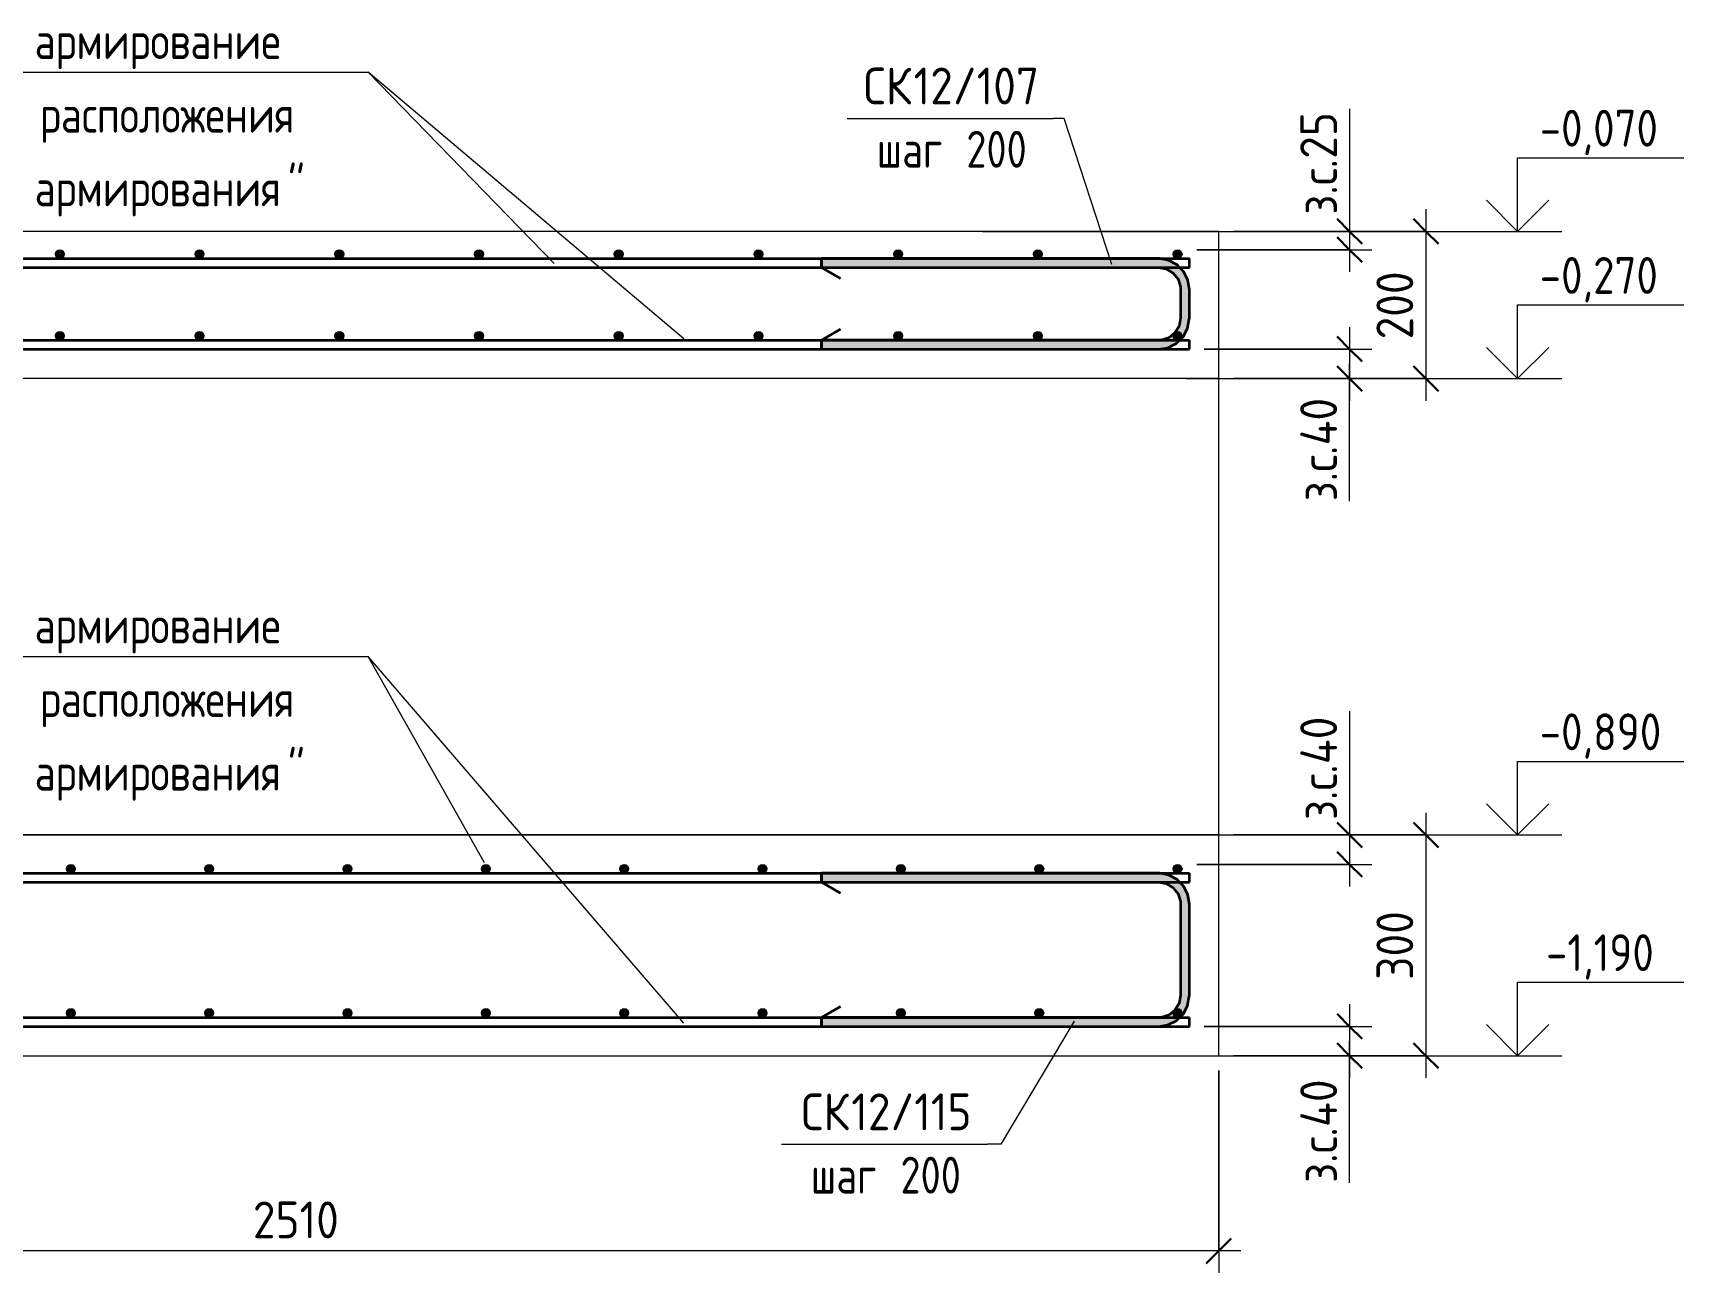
# Model space of a CAD drawing. Header units: millimetres. Extents: x 677 to 38046, y -1785 to 52249.
# Drawn here: x 19425 to 21668, y -1485 to 199 of the extents above; entities that cross this region are included whole.
import ezdxf

# ---------------------------------------------------------------- set-up
doc = ezdxf.new("R2010")
doc.units = ezdxf.units.MM
for name, color, linetype, lineweight in [('AA_Dim', 7, 'Continuous', 9), ('AA_Dim-20', 7, 'Continuous', 9), ('AA_Linii', 7, 'Continuous', 9), ('AA_Oformlenie', 7, 'Continuous', 9), ('AA_Vinoska', 7, 'Continuous', 9), ('AA_Visotnaya otmetka', 7, 'Continuous', 9), ('AF_Perekritie', 7, 'Continuous', 60), ('AF_Perekritie_Опалубка', 253, 'Continuous', 20), ('KR_Armatura', 7, 'Continuous', 20), ('KR_Armatura_Tonkie', 7, 'Continuous', 20), ('KR_Fundament', 7, 'Continuous', 20)]:
    doc.layers.add(name, color=color, linetype=linetype, lineweight=lineweight)
doc.styles.add('GOST Common', font='GOST_Common.ttf', dxfattribs={"width": 0.85, "height": 50})
doc.styles.add('ISOCPEUR_5', font='isocpeur.TTF', dxfattribs={"width": 0.9, "height": 50})
doc.styles.add('ISOCPEUR_6', font='isocpeur.TTF', dxfattribs={"width": 0.8, "height": 50})
doc.styles.add('ISOCPEUR_7', font='isocpeur.TTF', dxfattribs={"width": 0.85, "height": 50})
doc.dimstyles.new('00_Точн_3_знака__прозр__2', dxfattribs={"dimscale": 304.8, "dimtxt": 50.137748, "dimasz": 0.111549, "dimexe": 0.098425, "dimexo": 0.065617, "dimgap": 0.006562, "dimtad": 1, "dimdec": 3, "dimrnd": 0.001, "dimdsep": 46, "dimtxsty": 'ISOCPEUR_5', "dimblk1": 'OBLIQUE', "dimblk2": 'OBLIQUE', "dimsah": 1, "dimcen": 0.09, "dimdle": 0.098425, "dimazin": 0, "dimtfac": 1, "dimtdec": 4, "dimtix": 1, "dimtmove": 0, "dimatfit": 3, "dimfxl": 1, "dimtvp": 1, "dimtolj": 1, "dimtzin": 0, "dimlwd": 18, "dimlwe": 18, "dimarcsym": 2})
doc.dimstyles.new('00_Точн_3_знака__прозр__3', dxfattribs={"dimscale": 304.8, "dimtxt": 50.137748, "dimasz": 0.111549, "dimexe": 0.098425, "dimexo": 0.065617, "dimgap": 0.006562, "dimtad": 1, "dimdec": 3, "dimrnd": 0.001, "dimdsep": 46, "dimtxsty": 'ISOCPEUR_5', "dimblk1": 'OBLIQUE', "dimblk2": 'OBLIQUE', "dimsah": 1, "dimcen": 0.09, "dimdle": 0.098425, "dimazin": 0, "dimtfac": 1, "dimtdec": 4, "dimtix": 1, "dimtmove": 1, "dimatfit": 3, "dimfxl": 1, "dimtvp": 1, "dimtolj": 1, "dimtzin": 0, "dimlwd": 18, "dimlwe": 18, "dimarcsym": 2})

# ---------------------------------------------------------------- blocks, each defined once
blk = doc.blocks.new('Грунт - Грунт-3689481-Сечение 5')
at = {"layer": 'AF_Perekritie', "lineweight": 20}
for p, q in [((3117, -270), (2610.1, -480)), ((5510.1, -270), (3117, -270)), ((5510.1, -890), (5510.1, -270)), ((2610.1, -480), (2610.1, -890)), ((2610.1, -890), (5510.1, -890))]:
    blk.add_line(p, q, dxfattribs=at)
blk = doc.blocks.new('350_Стержень П торец СК-СГ _НесАрм_РабПлоск_ - 350_Стержень П торец СК-СГ _НесАрм_РабПлоск_-3752233-Сечение 5')
at = {"layer": 'KR_Armatura_Tonkie', "lineweight": 35}
for p, q in [((5428.1, -942), (4970.1, -942)), ((4970.1, -954), (4970.1, -942)), ((4970.1, -942), (4970.1, -954)), ((4970.1, -954), (5428.1, -954)), ((4970.1, -954), (4996, -969)), ((5458.1, -984), (5458.1, -1108)), ((5470.1, -1108), (5470.1, -984)), ((4970.1, -1138), (4996, -1123)), ((5428.1, -1138), (4970.1, -1138)), ((4970.1, -1138), (4970.1, -1150)), ((4970.1, -1150), (4970.1, -1138)), ((4970.1, -1150), (5428.1, -1150))]:
    blk.add_line(p, q, dxfattribs=at)
at = {"layer": 'KR_Armatura_Tonkie', "lineweight": 35, "flags": 128}
for points in [[(5456.8, -954), (5453.5, -950.6), (5442.2, -944.5), (5429.6, -942), (5428.1, -942)], [(5428.1, -954), (5438.7, -956), (5448, -961.6), (5454.7, -970.1), (5457.9, -980.5), (5458.1, -984)], [(5470.1, -984), (5468.1, -971.3), (5462.4, -959.8), (5456.8, -954)], [(5458.1, -1108), (5456.1, -1118.7), (5450.5, -1127.9), (5442, -1134.6), (5431.6, -1137.8), (5428.1, -1138)], [(5456.7, -1138), (5461.5, -1133.4), (5467.6, -1122.1), (5470, -1109.5), (5470.1, -1108)], [(5428.1, -1150), (5440.7, -1148), (5452.3, -1142.3), (5456.7, -1138)]]:
    blk.add_lwpolyline(points, dxfattribs=at)
blk = doc.blocks.new('350_Стержень П торец СК-СГ _НесАрм_РабПлоск_ - 350_Стержень П торец СК-СГ _НесАрм_РабПлоск_-3837009-Сечение 5')
at = {"layer": 'KR_Armatura_Tonkie', "lineweight": 35}
for p, q in [((5428.1, -107), (4970.1, -107)), ((4970.1, -119), (4970.1, -107)), ((4970.1, -107), (4970.1, -119)), ((4970.1, -119), (5428.1, -119)), ((4970.1, -119), (4996, -134)), ((5458.1, -149), (5458.1, -188)), ((5470.1, -188), (5470.1, -149)), ((4970.1, -218), (4996, -203)), ((5428.1, -218), (4970.1, -218)), ((4970.1, -218), (4970.1, -230)), ((4970.1, -230), (4970.1, -218)), ((4970.1, -230), (5428.1, -230))]:
    blk.add_line(p, q, dxfattribs=at)
at = {"layer": 'KR_Armatura_Tonkie', "lineweight": 35, "flags": 128}
for points in [[(5456.8, -119), (5453.5, -115.6), (5442.2, -109.5), (5429.6, -107), (5428.1, -107)], [(5428.1, -119), (5438.7, -121), (5448, -126.6), (5454.7, -135.1), (5457.9, -145.5), (5458.1, -149)], [(5470.1, -149), (5468.1, -136.3), (5462.4, -124.8), (5456.8, -119)], [(5458.1, -188), (5456.1, -198.7), (5450.5, -207.9), (5442, -214.6), (5431.6, -217.8), (5428.1, -218)], [(5456.7, -218), (5461.5, -213.4), (5467.6, -202.1), (5470, -189.5), (5470.1, -188)], [(5428.1, -230), (5440.7, -228), (5452.3, -222.3), (5456.7, -218)]]:
    blk.add_lwpolyline(points, dxfattribs=at)
blk = doc.blocks.new('DIMBLOCK73-Сечение 5')
at = {"layer": 'AA_Dim-20', "lineweight": 30}
for p, q in [((21317.7, -890), (21300.7, -873)), ((21317.7, -890), (21334.7, -907)), ((21317.7, -1190), (21300.7, -1173)), ((21317.7, -1190), (21334.7, -1207))]:
    blk.add_line(p, q, dxfattribs=at)
at = {"layer": 'AA_Dim-20', "lineweight": 18}
for p, q in [((21317.7, -860), (21317.7, -1220)), ((21056.3, -890), (21347.7, -890)), ((21317.7, -890), (21056.3, -890)), ((21056.3, -1190), (21347.7, -1190)), ((21317.7, -1190), (21056.3, -1190))]:
    blk.add_line(p, q, dxfattribs=at)
at = {"layer": 'AA_Dim-20', "color": 0, "lineweight": 18, "insert": (21250.5, -1086.8), "char_height": 50, "width": 112.384, "attachment_point": 1, "rotation": 90, "line_spacing_factor": 1.135194, "style": 'ISOCPEUR_5'}
blk.add_mtext('300', dxfattribs=at)
blk = doc.blocks.new('_Oblique')
at = {"color": 0, "linetype": 'ByBlock', "lineweight": -2}
blk.add_line((-0.5, -0.5), (0.5, 0.5), dxfattribs=at)
blk = doc.blocks.new('DIMBLOCK74-Сечение 5')
at = {"layer": 'AA_Dim-20', "lineweight": 18}
for p, q in [((21214.1, -1120), (21214.1, -1220)), ((21016.3, -1150), (21244.1, -1150)), ((21214.1, -1150), (21016.3, -1150)), ((21214.1, -1194.9), (21214.1, -1170)), ((21056.3, -1190), (21244.1, -1190)), ((21214.1, -1190), (21056.3, -1190)), ((21214.1, -1362.5), (21214.1, -1194.9))]:
    blk.add_line(p, q, dxfattribs=at)
at = {"layer": 'AA_Dim-20', "lineweight": 30}
for p, q in [((21214.1, -1150), (21197.1, -1133)), ((21214.1, -1150), (21231.1, -1167)), ((21214.1, -1190), (21197.1, -1173)), ((21214.1, -1190), (21231.1, -1207))]:
    blk.add_line(p, q, dxfattribs=at)
at = {"layer": 'AA_Dim-20', "color": 0, "lineweight": 18, "insert": (21147, -1362.5), "char_height": 50, "width": 177.09, "attachment_point": 1, "rotation": 90, "line_spacing_factor": 1.135194, "style": 'ISOCPEUR_5'}
blk.add_mtext('з.с.40', dxfattribs=at)
blk = doc.blocks.new('DIMBLOCK75-Сечение 5')
at = {"layer": 'AA_Dim-20', "lineweight": 18}
for p, q in [((21214.1, -722), (21214.1, -889.6)), ((21214.1, -860), (21214.1, -960)), ((21056.3, -890), (21244.1, -890)), ((21214.1, -890), (21056.3, -890)), ((21214.1, -889.6), (21214.1, -910)), ((21006.3, -930), (21244.1, -930)), ((21214.1, -930), (21006.3, -930))]:
    blk.add_line(p, q, dxfattribs=at)
at = {"layer": 'AA_Dim-20', "lineweight": 30}
for p, q in [((21214.1, -890), (21197.1, -873)), ((21214.1, -890), (21231.1, -907)), ((21214.1, -930), (21197.1, -913)), ((21214.1, -930), (21231.1, -947))]:
    blk.add_line(p, q, dxfattribs=at)
at = {"layer": 'AA_Dim-20', "color": 0, "lineweight": 18, "insert": (21147, -869.6), "char_height": 50, "width": 177.09, "attachment_point": 1, "rotation": 90, "line_spacing_factor": 1.135194, "style": 'ISOCPEUR_5'}
blk.add_mtext('з.с.40', dxfattribs=at)
blk = doc.blocks.new('DIMBLOCK76-Сечение 5')
at = {"layer": 'AA_Dim-20', "lineweight": 18}
for p, q in [((21214.1, -200), (21214.1, -300)), ((21016.3, -230), (21244.1, -230)), ((21214.1, -230), (21016.3, -230)), ((21214.1, -269), (21214.1, -250)), ((21214.1, -436.6), (21214.1, -269)), ((21056.3, -270), (21244.1, -270)), ((21214.1, -270), (21056.3, -270))]:
    blk.add_line(p, q, dxfattribs=at)
at = {"layer": 'AA_Dim-20', "lineweight": 30}
for p, q in [((21214.1, -230), (21197.1, -213)), ((21214.1, -230), (21231.1, -247)), ((21214.1, -270), (21197.1, -253)), ((21214.1, -270), (21231.1, -287))]:
    blk.add_line(p, q, dxfattribs=at)
at = {"layer": 'AA_Dim-20', "color": 0, "lineweight": 18, "insert": (21147, -436.6), "char_height": 50, "width": 177.09, "attachment_point": 1, "rotation": 90, "line_spacing_factor": 1.135194, "style": 'ISOCPEUR_5'}
blk.add_mtext('з.с.40', dxfattribs=at)
blk = doc.blocks.new('DIMBLOCK77-Сечение 5')
at = {"layer": 'AA_Dim-20', "lineweight": 18}
for p, q in [((21214.1, 96.6), (21214.1, -67.2)), ((21214.1, -40), (21214.1, -125)), ((21214.1, -67.2), (21214.1, -82.5)), ((21056.3, -70), (21244.1, -70)), ((21214.1, -70), (21056.3, -70)), ((21006.3, -95), (21244.1, -95)), ((21214.1, -95), (21006.3, -95))]:
    blk.add_line(p, q, dxfattribs=at)
at = {"layer": 'AA_Dim-20', "lineweight": 30}
for p, q in [((21214.1, -70), (21197.1, -53)), ((21214.1, -95), (21197.1, -78)), ((21214.1, -70), (21231.1, -87)), ((21214.1, -95), (21231.1, -112))]:
    blk.add_line(p, q, dxfattribs=at)
at = {"layer": 'AA_Dim-20', "color": 0, "lineweight": 18, "insert": (21147, -47.2), "char_height": 50, "width": 172.55, "attachment_point": 1, "rotation": 90, "line_spacing_factor": 1.135194, "style": 'ISOCPEUR_5'}
blk.add_mtext('з.с.25', dxfattribs=at)
blk = doc.blocks.new('DIMBLOCK78-Сечение 5')
at = {"layer": 'AA_Dim-20', "lineweight": 18}
for p, q in [((21317.7, -40), (21317.7, -300)), ((21056.3, -70), (21347.7, -70)), ((21317.7, -70), (21056.3, -70)), ((21056.3, -270), (21347.7, -270)), ((21317.7, -270), (21056.3, -270))]:
    blk.add_line(p, q, dxfattribs=at)
at = {"layer": 'AA_Dim-20', "lineweight": 30}
for p, q in [((21317.7, -70), (21300.7, -53)), ((21317.7, -70), (21334.7, -87)), ((21317.7, -270), (21300.7, -253)), ((21317.7, -270), (21334.7, -287))]:
    blk.add_line(p, q, dxfattribs=at)
at = {"layer": 'AA_Dim-20', "color": 0, "lineweight": 18, "insert": (21250.5, -216.8), "char_height": 50, "width": 112.384, "attachment_point": 1, "rotation": 90, "line_spacing_factor": 1.135194, "style": 'ISOCPEUR_5'}
blk.add_mtext('200', dxfattribs=at)
blk = doc.blocks.new('042_М_Арматуры - Диам длина поз _ Шаг-2260295-Сечение 5')
at = {"layer": 'AA_Vinoska'}
blk.add_line((2122.3, -6.4), (2402.3, -6.4), dxfattribs=at)
blk = doc.blocks.new('DIMBLOCK82-Сечение 5')
at = {"layer": 'AA_Dim-20', "lineweight": 18}
for p, q in [((21036.3, -1210), (21036.3, -1485)), ((21036.3, -1455), (21036.3, -1210)), ((18526.3, -1459.1), (18526.3, -1425)), ((21066.3, -1455), (18526.3, -1455)), ((18526.3, -1455), (18526.3, -1459.1))]:
    blk.add_line(p, q, dxfattribs=at)
at = {"layer": 'AA_Dim-20', "lineweight": 30}
for p, q in [((18526.3, -1455), (18509.3, -1472)), ((18526.3, -1455), (18543.3, -1438)), ((21036.3, -1455), (21019.3, -1472)), ((21036.3, -1455), (21053.3, -1438))]:
    blk.add_line(p, q, dxfattribs=at)
at = {"layer": 'AA_Dim-20', "color": 0, "lineweight": 18, "insert": (19723.6, -1387.9), "char_height": 50, "width": 138.494, "attachment_point": 1, "line_spacing_factor": 1.135194, "style": 'ISOCPEUR_5'}
blk.add_mtext('2510', dxfattribs=at)
blk = doc.blocks.new('010_Текст с выноской - Текст 3 строки-3864991-Сечение 5')
at = {"layer": 'AA_Vinoska'}
blk.add_line((3554, 146.4), (4354, 146.4), dxfattribs=at)
blk = doc.blocks.new('Высотные отметки - Стрелка вверх-400292-Сечение 5')
at = {"layer": 'AA_Vinoska'}
for p, q in [((5916.2, 30), (6142.2, 30)), ((5916.2, -70), (5916.2, 30)), ((5916.2, -70), (5873.8, -27.6)), ((5916.2, -70), (5958.7, -27.6)), ((5856.2, -70), (5976.2, -70))]:
    blk.add_line(p, q, dxfattribs=at)

msp = doc.modelspace()

# ---------------------------------------------------------------- hatches: boundary and pattern name
at = {"layer": 'AA_Oformlenie'}
for points in [[(20863.1414, -230), (20954.306, -230), (20965.1724, -228.5694), (20975.5037, -224.2175), (20983.9935, -217.703), (20990.6656, -209.0077), (20994.8599, -198.8819), (20996.2905, -188), (20996.2905, -148.984), (20994.8599, -138.1177), (20990.5082, -127.7868), (20983.6068, -119), (20975.2985, -112.6248), (20965.1728, -108.4306), (20954.2905, -107), (20496.2905, -107), (20496.2905, -119), (20954.3065, -119.0021), (20962.0551, -120.0222), (20969.2905, -123.0192), (20975.6611, -127.992), (20980.2713, -134), (20983.2683, -141.2354), (20984.2905, -149), (20984.2885, -188.0155), (20983.2683, -195.7646), (20980.2713, -203), (20975.2982, -209.3709), (20969.2905, -213.9808), (20962.0551, -216.9778), (20954.2905, -218), (20496.2905, -218), (20496.2905, -230)], [(20496.2905, -1150), (20954.306, -1150), (20965.1724, -1148.5694), (20975.5037, -1144.2175), (20983.9935, -1137.703), (20990.6656, -1129.0077), (20994.8599, -1118.8819), (20996.2905, -1108), (20996.2905, -983.984), (20994.8599, -973.1177), (20990.5082, -962.7868), (20983.6068, -954), (20975.2985, -947.6248), (20965.1728, -943.4306), (20954.2905, -942), (20496.2905, -942), (20496.2905, -954), (20954.3065, -954.0021), (20962.0551, -955.0222), (20969.2905, -958.0192), (20975.6611, -962.992), (20980.2713, -969), (20983.2683, -976.2354), (20984.2905, -984), (20984.2885, -1108.0155), (20983.2683, -1115.7646), (20980.2713, -1123), (20975.2982, -1129.3709), (20969.2905, -1133.9808), (20962.0551, -1136.9778), (20954.2905, -1138), (20496.2905, -1138)]]:
    msp.add_hatch(color=250, dxfattribs=at).paths.add_polyline_path(points)
at = {"layer": 'KR_Armatura'}
h = msp.add_hatch(color=256, dxfattribs=at)
edge = h.paths.add_edge_path()
edge.add_arc((19461.2905, -101), 6, 0, 360)
for points in [[(19458.2905, -106.1962), (19464.2905, -106.1962), (19467.2905, -101), (19464.2905, -95.8038), (19458.2905, -95.8038), (19455.2905, -101)], [(19648.1655, -106.1962), (19654.1655, -106.1962), (19657.1655, -101), (19654.1655, -95.8038), (19648.1655, -95.8038), (19645.1655, -101)], [(19838.0405, -106.1962), (19844.0405, -106.1962), (19847.0405, -101), (19844.0405, -95.8038), (19838.0405, -95.8038), (19835.0405, -101)], [(20027.9155, -106.1962), (20033.9155, -106.1962), (20036.9155, -101), (20033.9155, -95.8038), (20027.9155, -95.8038), (20024.9155, -101)], [(20217.7905, -106.1962), (20223.7905, -106.1962), (20226.7905, -101), (20223.7905, -95.8038), (20217.7905, -95.8038), (20214.7905, -101)], [(20407.6655, -106.1962), (20413.6655, -106.1962), (20416.6655, -101), (20413.6655, -95.8038), (20407.6655, -95.8038), (20404.6655, -101)], [(20597.5405, -106.1962), (20603.5405, -106.1962), (20606.5405, -101), (20603.5405, -95.8038), (20597.5405, -95.8038), (20594.5405, -101)], [(20787.4155, -106.1962), (20793.4155, -106.1962), (20796.4155, -101), (20793.4155, -95.8038), (20787.4155, -95.8038), (20784.4155, -101)], [(20977.2905, -106.1962), (20983.2905, -106.1962), (20986.2905, -101), (20983.2905, -95.8038), (20977.2905, -95.8038), (20974.2905, -101)], [(19458.2905, -217.1962), (19464.2905, -217.1962), (19467.2905, -212), (19464.2905, -206.8038), (19458.2905, -206.8038), (19455.2905, -212)], [(19648.1655, -217.1962), (19654.1655, -217.1962), (19657.1655, -212), (19654.1655, -206.8038), (19648.1655, -206.8038), (19645.1655, -212)], [(19838.0405, -217.1962), (19844.0405, -217.1962), (19847.0405, -212), (19844.0405, -206.8038), (19838.0405, -206.8038), (19835.0405, -212)], [(20027.9155, -217.1962), (20033.9155, -217.1962), (20036.9155, -212), (20033.9155, -206.8038), (20027.9155, -206.8038), (20024.9155, -212)], [(20217.7905, -217.1962), (20223.7905, -217.1962), (20226.7905, -212), (20223.7905, -206.8038), (20217.7905, -206.8038), (20214.7905, -212)], [(20407.6655, -217.1962), (20413.6655, -217.1962), (20416.6655, -212), (20413.6655, -206.8038), (20407.6655, -206.8038), (20404.6655, -212)], [(20597.5405, -217.1962), (20603.5405, -217.1962), (20606.5405, -212), (20603.5405, -206.8038), (20597.5405, -206.8038), (20594.5405, -212)], [(20787.4155, -217.1962), (20793.4155, -217.1962), (20796.4155, -212), (20793.4155, -206.8038), (20787.4155, -206.8038), (20784.4155, -212)], [(20977.2905, -217.1962), (20983.2905, -217.1962), (20986.2905, -212), (20983.2905, -206.8038), (20977.2905, -206.8038), (20974.2905, -212)], [(19473.2905, -941.1962), (19479.2905, -941.1962), (19482.2905, -936), (19479.2905, -930.8038), (19473.2905, -930.8038), (19470.2905, -936)], [(19661.2905, -941.1962), (19667.2905, -941.1962), (19670.2905, -936), (19667.2905, -930.8038), (19661.2905, -930.8038), (19658.2905, -936)], [(19849.2905, -941.1962), (19855.2905, -941.1962), (19858.2905, -936), (19855.2905, -930.8038), (19849.2905, -930.8038), (19846.2905, -936)], [(20037.2905, -941.1962), (20043.2905, -941.1962), (20046.2905, -936), (20043.2905, -930.8038), (20037.2905, -930.8038), (20034.2905, -936)], [(20225.2905, -941.1962), (20231.2905, -941.1962), (20234.2905, -936), (20231.2905, -930.8038), (20225.2905, -930.8038), (20222.2905, -936)], [(20413.2905, -941.1962), (20419.2905, -941.1962), (20422.2905, -936), (20419.2905, -930.8038), (20413.2905, -930.8038), (20410.2905, -936)], [(20601.2905, -941.1962), (20607.2905, -941.1962), (20610.2905, -936), (20607.2905, -930.8038), (20601.2905, -930.8038), (20598.2905, -936)], [(20789.2905, -941.1962), (20795.2905, -941.1962), (20798.2905, -936), (20795.2905, -930.8038), (20789.2905, -930.8038), (20786.2905, -936)], [(20977.2905, -941.1962), (20983.2905, -941.1962), (20986.2905, -936), (20983.2905, -930.8038), (20977.2905, -930.8038), (20974.2905, -936)], [(19473.2905, -1137.1962), (19479.2905, -1137.1962), (19482.2905, -1132), (19479.2905, -1126.8038), (19473.2905, -1126.8038), (19470.2905, -1132)], [(19661.2905, -1137.1962), (19667.2905, -1137.1962), (19670.2905, -1132), (19667.2905, -1126.8038), (19661.2905, -1126.8038), (19658.2905, -1132)], [(19849.2905, -1137.1962), (19855.2905, -1137.1962), (19858.2905, -1132), (19855.2905, -1126.8038), (19849.2905, -1126.8038), (19846.2905, -1132)], [(20037.2905, -1137.1962), (20043.2905, -1137.1962), (20046.2905, -1132), (20043.2905, -1126.8038), (20037.2905, -1126.8038), (20034.2905, -1132)], [(20225.2905, -1137.1962), (20231.2905, -1137.1962), (20234.2905, -1132), (20231.2905, -1126.8038), (20225.2905, -1126.8038), (20222.2905, -1132)], [(20413.2905, -1137.1962), (20419.2905, -1137.1962), (20422.2905, -1132), (20419.2905, -1126.8038), (20413.2905, -1126.8038), (20410.2905, -1132)], [(20601.2905, -1137.1962), (20607.2905, -1137.1962), (20610.2905, -1132), (20607.2905, -1126.8038), (20601.2905, -1126.8038), (20598.2905, -1132)], [(20789.2905, -1137.1962), (20795.2905, -1137.1962), (20798.2905, -1132), (20795.2905, -1126.8038), (20789.2905, -1126.8038), (20786.2905, -1132)], [(20977.2905, -1137.1962), (20983.2905, -1137.1962), (20986.2905, -1132), (20983.2905, -1126.8038), (20977.2905, -1126.8038), (20974.2905, -1132)]]:
    msp.add_hatch(color=256, dxfattribs=at).paths.add_polyline_path(points)
h = msp.add_hatch(color=256, dxfattribs=at)
edge = h.paths.add_edge_path()
edge.add_arc((19651.1655, -101), 6, 0, 360)
h = msp.add_hatch(color=256, dxfattribs=at)
edge = h.paths.add_edge_path()
edge.add_arc((19841.0405, -101), 6, 0, 360)
h = msp.add_hatch(color=256, dxfattribs=at)
edge = h.paths.add_edge_path()
edge.add_arc((20030.9155, -101), 6, 0, 360)
h = msp.add_hatch(color=256, dxfattribs=at)
edge = h.paths.add_edge_path()
edge.add_arc((20220.7905, -101), 6, 0, 360)
h = msp.add_hatch(color=256, dxfattribs=at)
edge = h.paths.add_edge_path()
edge.add_arc((20410.6655, -101), 6, 0, 360)
h = msp.add_hatch(color=256, dxfattribs=at)
edge = h.paths.add_edge_path()
edge.add_arc((20600.5405, -101), 6, 0, 360)
h = msp.add_hatch(color=256, dxfattribs=at)
edge = h.paths.add_edge_path()
edge.add_arc((20790.4155, -101), 6, 0, 360)
h = msp.add_hatch(color=256, dxfattribs=at)
edge = h.paths.add_edge_path()
edge.add_arc((20980.2905, -101), 6, 0, 360)
h = msp.add_hatch(color=256, dxfattribs=at)
edge = h.paths.add_edge_path()
edge.add_arc((19461.2905, -212), 6, 0, 360)
h = msp.add_hatch(color=256, dxfattribs=at)
edge = h.paths.add_edge_path()
edge.add_arc((19651.1655, -212), 6, 0, 360)
h = msp.add_hatch(color=256, dxfattribs=at)
edge = h.paths.add_edge_path()
edge.add_arc((19841.0405, -212), 6, 0, 360)
h = msp.add_hatch(color=256, dxfattribs=at)
edge = h.paths.add_edge_path()
edge.add_arc((20030.9155, -212), 6, 0, 360)
h = msp.add_hatch(color=256, dxfattribs=at)
edge = h.paths.add_edge_path()
edge.add_arc((20220.7905, -212), 6, 0, 360)
h = msp.add_hatch(color=256, dxfattribs=at)
edge = h.paths.add_edge_path()
edge.add_arc((20410.6655, -212), 6, 0, 360)
h = msp.add_hatch(color=256, dxfattribs=at)
edge = h.paths.add_edge_path()
edge.add_arc((20600.5405, -212), 6, 0, 360)
h = msp.add_hatch(color=256, dxfattribs=at)
edge = h.paths.add_edge_path()
edge.add_arc((20790.4155, -212), 6, 0, 360)
h = msp.add_hatch(color=256, dxfattribs=at)
edge = h.paths.add_edge_path()
edge.add_arc((20980.2905, -212), 6, 0, 360)
h = msp.add_hatch(color=256, dxfattribs=at)
edge = h.paths.add_edge_path()
edge.add_arc((19476.2905, -936), 6, 0, 360)
h = msp.add_hatch(color=256, dxfattribs=at)
edge = h.paths.add_edge_path()
edge.add_arc((19664.2905, -936), 6, 0, 360)
h = msp.add_hatch(color=256, dxfattribs=at)
edge = h.paths.add_edge_path()
edge.add_arc((19852.2905, -936), 6, 0, 360)
h = msp.add_hatch(color=256, dxfattribs=at)
edge = h.paths.add_edge_path()
edge.add_arc((20040.2905, -936), 6, 0, 360)
h = msp.add_hatch(color=256, dxfattribs=at)
edge = h.paths.add_edge_path()
edge.add_arc((20228.2905, -936), 6, 0, 360)
h = msp.add_hatch(color=256, dxfattribs=at)
edge = h.paths.add_edge_path()
edge.add_arc((20416.2905, -936), 6, 0, 360)
h = msp.add_hatch(color=256, dxfattribs=at)
edge = h.paths.add_edge_path()
edge.add_arc((20604.2905, -936), 6, 0, 360)
h = msp.add_hatch(color=256, dxfattribs=at)
edge = h.paths.add_edge_path()
edge.add_arc((20792.2905, -936), 6, 0, 360)
h = msp.add_hatch(color=256, dxfattribs=at)
edge = h.paths.add_edge_path()
edge.add_arc((20980.2905, -936), 6, 0, 360)
h = msp.add_hatch(color=256, dxfattribs=at)
edge = h.paths.add_edge_path()
edge.add_arc((19476.2905, -1132), 6, 0, 360)
h = msp.add_hatch(color=256, dxfattribs=at)
edge = h.paths.add_edge_path()
edge.add_arc((19664.2905, -1132), 6, 0, 360)
h = msp.add_hatch(color=256, dxfattribs=at)
edge = h.paths.add_edge_path()
edge.add_arc((19852.2905, -1132), 6, 0, 360)
h = msp.add_hatch(color=256, dxfattribs=at)
edge = h.paths.add_edge_path()
edge.add_arc((20040.2905, -1132), 6, 0, 360)
h = msp.add_hatch(color=256, dxfattribs=at)
edge = h.paths.add_edge_path()
edge.add_arc((20228.2905, -1132), 6, 0, 360)
h = msp.add_hatch(color=256, dxfattribs=at)
edge = h.paths.add_edge_path()
edge.add_arc((20416.2905, -1132), 6, 0, 360)
h = msp.add_hatch(color=256, dxfattribs=at)
edge = h.paths.add_edge_path()
edge.add_arc((20604.2905, -1132), 6, 0, 360)
h = msp.add_hatch(color=256, dxfattribs=at)
edge = h.paths.add_edge_path()
edge.add_arc((20792.2905, -1132), 6, 0, 360)
h = msp.add_hatch(color=256, dxfattribs=at)
edge = h.paths.add_edge_path()
edge.add_arc((20980.2905, -1132), 6, 0, 360)

# ---------------------------------------------------------------- linework, layer by layer
at = {"layer": 'AA_Linii'}
for p, q in [((20496.2905, -107), (20954.3065, -107)), ((20496.2905, -119), (20496.2905, -107)), ((20954.2905, -119), (20496.2905, -119)), ((20984.2905, -188), (20984.2905, -149)), ((20996.2905, -148.984), (20996.2905, -188.0155)), ((20496.2905, -230), (20496.2905, -218)), ((20496.2905, -218), (20954.2905, -218)), ((20954.306, -230), (20496.2905, -230)), ((20496.2905, -942), (20954.3065, -942)), ((20496.2905, -954), (20496.2905, -942)), ((20954.2905, -954), (20496.2905, -954)), ((20984.2905, -1108), (20984.2905, -984)), ((20996.2905, -983.984), (20996.2905, -1108.0155)), ((20496.2905, -1150), (20496.2905, -1138)), ((20496.2905, -1138), (20954.2905, -1138)), ((20954.306, -1150), (20496.2905, -1150))]:
    msp.add_line(p, q, dxfattribs=at)
for centre, radius, start, end in [((20954.3065, -148.984), 41.984, 0, 90), ((20954.2905, -149), 30, 360, 90), ((20954.2905, -188), 30, 270, 360), ((20954.306, -188.0155), 41.9845, 270, 360), ((20954.3065, -983.984), 41.984, 0, 90), ((20954.2905, -984), 30, 360, 90), ((20954.2905, -1108), 30, 270, 360), ((20954.306, -1108.0155), 41.9845, 270, 360)]:
    msp.add_arc(centre, radius, start, end, dxfattribs=at)
at = {"layer": 'AA_Vinoska'}
for p, q in [((20309.2552, -215.8284), (19880.2337, 146.3668)), ((20133.225, -113.5968), (19880.2337, 146.3668)), ((20826.1106, 83.5296), (20811.3755, 83.5296)), ((20890.9448, -114.9023), (20826.1106, 83.5296)), ((20309.2552, -1145.466), (19880.2337, -647.4196)), ((20038.1648, -927.8593), (19880.2337, -647.4196)), ((20839.9567, -1143.0539), (20740.2203, -1310.1362)), ((20740.2203, -1310.1362), (20721.8587, -1310.1362))]:
    msp.add_line(p, q, dxfattribs=at)
at = {"layer": 'AA_Visotnaya otmetka'}
for p, q in [((20715.2166, -70), (21357.1021, -70)), ((21357.1021, -70), (21442.4592, -70)), ((20991.7736, -270), (21329.7878, -270)), ((21329.7878, -270), (21442.4592, -270)), ((20923.488, -890), (21316.1306, -890)), ((21316.1306, -890), (21442.4592, -890)), ((20943.9737, -1190), (21346.8592, -1190)), ((21346.8592, -1190), (21442.4592, -1190))]:
    msp.add_line(p, q, dxfattribs=at)
at = {"layer": 'AF_Perekritie_Опалубка'}
for p, q in [((21036.2905, -70), (18486.2905, -70)), ((21036.2905, -270), (21036.2905, -70))]:
    msp.add_line(p, q, dxfattribs=at)
at = {"layer": 'KR_Armatura'}
for p, q in [((19458.2905, -95.8038), (19455.2905, -101)), ((19455.2905, -101), (19458.2905, -106.1962)), ((19464.2905, -95.8038), (19458.2905, -95.8038)), ((19458.2905, -106.1962), (19464.2905, -106.1962)), ((19467.2905, -101), (19464.2905, -95.8038)), ((19464.2905, -106.1962), (19467.2905, -101)), ((19648.1655, -95.8038), (19645.1655, -101)), ((19645.1655, -101), (19648.1655, -106.1962)), ((19654.1655, -95.8038), (19648.1655, -95.8038)), ((19648.1655, -106.1962), (19654.1655, -106.1962)), ((19657.1655, -101), (19654.1655, -95.8038)), ((19654.1655, -106.1962), (19657.1655, -101)), ((19838.0405, -95.8038), (19835.0405, -101)), ((19835.0405, -101), (19838.0405, -106.1962)), ((19844.0405, -95.8038), (19838.0405, -95.8038)), ((19838.0405, -106.1962), (19844.0405, -106.1962)), ((19847.0405, -101), (19844.0405, -95.8038)), ((19844.0405, -106.1962), (19847.0405, -101)), ((20027.9155, -95.8038), (20024.9155, -101)), ((20024.9155, -101), (20027.9155, -106.1962)), ((20033.9155, -95.8038), (20027.9155, -95.8038)), ((20027.9155, -106.1962), (20033.9155, -106.1962)), ((20036.9155, -101), (20033.9155, -95.8038)), ((20033.9155, -106.1962), (20036.9155, -101)), ((20217.7905, -95.8038), (20214.7905, -101)), ((20214.7905, -101), (20217.7905, -106.1962)), ((20223.7905, -95.8038), (20217.7905, -95.8038)), ((20217.7905, -106.1962), (20223.7905, -106.1962)), ((20226.7905, -101), (20223.7905, -95.8038)), ((20223.7905, -106.1962), (20226.7905, -101)), ((20407.6655, -95.8038), (20404.6655, -101)), ((20404.6655, -101), (20407.6655, -106.1962)), ((20413.6655, -95.8038), (20407.6655, -95.8038)), ((20407.6655, -106.1962), (20413.6655, -106.1962)), ((20416.6655, -101), (20413.6655, -95.8038)), ((20413.6655, -106.1962), (20416.6655, -101)), ((20597.5405, -95.8038), (20594.5405, -101)), ((20594.5405, -101), (20597.5405, -106.1962)), ((20603.5405, -95.8038), (20597.5405, -95.8038)), ((20597.5405, -106.1962), (20603.5405, -106.1962)), ((20606.5405, -101), (20603.5405, -95.8038)), ((20603.5405, -106.1962), (20606.5405, -101)), ((20787.4155, -95.8038), (20784.4155, -101)), ((20784.4155, -101), (20787.4155, -106.1962)), ((20793.4155, -95.8038), (20787.4155, -95.8038)), ((20787.4155, -106.1962), (20793.4155, -106.1962)), ((20796.4155, -101), (20793.4155, -95.8038)), ((20793.4155, -106.1962), (20796.4155, -101)), ((20977.2905, -95.8038), (20974.2905, -101)), ((20974.2905, -101), (20977.2905, -106.1962)), ((20983.2905, -95.8038), (20977.2905, -95.8038)), ((20977.2905, -106.1962), (20983.2905, -106.1962)), ((20986.2905, -101), (20983.2905, -95.8038)), ((20983.2905, -106.1962), (20986.2905, -101)), ((19458.2905, -206.8038), (19455.2905, -212)), ((19455.2905, -212), (19458.2905, -217.1962)), ((19464.2905, -206.8038), (19458.2905, -206.8038)), ((19458.2905, -217.1962), (19464.2905, -217.1962)), ((19467.2905, -212), (19464.2905, -206.8038)), ((19464.2905, -217.1962), (19467.2905, -212)), ((19648.1655, -206.8038), (19645.1655, -212)), ((19645.1655, -212), (19648.1655, -217.1962)), ((19654.1655, -206.8038), (19648.1655, -206.8038)), ((19648.1655, -217.1962), (19654.1655, -217.1962)), ((19657.1655, -212), (19654.1655, -206.8038)), ((19654.1655, -217.1962), (19657.1655, -212)), ((19838.0405, -206.8038), (19835.0405, -212)), ((19835.0405, -212), (19838.0405, -217.1962)), ((19844.0405, -206.8038), (19838.0405, -206.8038)), ((19838.0405, -217.1962), (19844.0405, -217.1962)), ((19847.0405, -212), (19844.0405, -206.8038)), ((19844.0405, -217.1962), (19847.0405, -212)), ((20027.9155, -206.8038), (20024.9155, -212)), ((20024.9155, -212), (20027.9155, -217.1962)), ((20033.9155, -206.8038), (20027.9155, -206.8038)), ((20027.9155, -217.1962), (20033.9155, -217.1962)), ((20036.9155, -212), (20033.9155, -206.8038)), ((20033.9155, -217.1962), (20036.9155, -212)), ((20217.7905, -206.8038), (20214.7905, -212)), ((20214.7905, -212), (20217.7905, -217.1962)), ((20223.7905, -206.8038), (20217.7905, -206.8038)), ((20217.7905, -217.1962), (20223.7905, -217.1962)), ((20226.7905, -212), (20223.7905, -206.8038)), ((20223.7905, -217.1962), (20226.7905, -212)), ((20407.6655, -206.8038), (20404.6655, -212)), ((20404.6655, -212), (20407.6655, -217.1962)), ((20413.6655, -206.8038), (20407.6655, -206.8038)), ((20407.6655, -217.1962), (20413.6655, -217.1962)), ((20416.6655, -212), (20413.6655, -206.8038)), ((20413.6655, -217.1962), (20416.6655, -212)), ((20597.5405, -206.8038), (20594.5405, -212)), ((20594.5405, -212), (20597.5405, -217.1962)), ((20603.5405, -206.8038), (20597.5405, -206.8038)), ((20597.5405, -217.1962), (20603.5405, -217.1962)), ((20606.5405, -212), (20603.5405, -206.8038)), ((20603.5405, -217.1962), (20606.5405, -212)), ((20787.4155, -206.8038), (20784.4155, -212)), ((20784.4155, -212), (20787.4155, -217.1962)), ((20793.4155, -206.8038), (20787.4155, -206.8038)), ((20787.4155, -217.1962), (20793.4155, -217.1962)), ((20796.4155, -212), (20793.4155, -206.8038)), ((20793.4155, -217.1962), (20796.4155, -212)), ((20977.2905, -206.8038), (20974.2905, -212)), ((20974.2905, -212), (20977.2905, -217.1962)), ((20983.2905, -206.8038), (20977.2905, -206.8038)), ((20977.2905, -217.1962), (20983.2905, -217.1962)), ((20986.2905, -212), (20983.2905, -206.8038)), ((20983.2905, -217.1962), (20986.2905, -212)), ((19473.2905, -930.8038), (19470.2905, -936)), ((19470.2905, -936), (19473.2905, -941.1962)), ((19479.2905, -930.8038), (19473.2905, -930.8038)), ((19473.2905, -941.1962), (19479.2905, -941.1962)), ((19482.2905, -936), (19479.2905, -930.8038)), ((19479.2905, -941.1962), (19482.2905, -936)), ((19661.2905, -930.8038), (19658.2905, -936)), ((19658.2905, -936), (19661.2905, -941.1962)), ((19667.2905, -930.8038), (19661.2905, -930.8038)), ((19661.2905, -941.1962), (19667.2905, -941.1962)), ((19670.2905, -936), (19667.2905, -930.8038)), ((19667.2905, -941.1962), (19670.2905, -936)), ((19849.2905, -930.8038), (19846.2905, -936)), ((19846.2905, -936), (19849.2905, -941.1962)), ((19855.2905, -930.8038), (19849.2905, -930.8038)), ((19849.2905, -941.1962), (19855.2905, -941.1962)), ((19858.2905, -936), (19855.2905, -930.8038)), ((19855.2905, -941.1962), (19858.2905, -936)), ((20037.2905, -930.8038), (20034.2905, -936)), ((20034.2905, -936), (20037.2905, -941.1962)), ((20043.2905, -930.8038), (20037.2905, -930.8038)), ((20037.2905, -941.1962), (20043.2905, -941.1962)), ((20046.2905, -936), (20043.2905, -930.8038)), ((20043.2905, -941.1962), (20046.2905, -936)), ((20225.2905, -930.8038), (20222.2905, -936)), ((20222.2905, -936), (20225.2905, -941.1962)), ((20231.2905, -930.8038), (20225.2905, -930.8038)), ((20225.2905, -941.1962), (20231.2905, -941.1962)), ((20234.2905, -936), (20231.2905, -930.8038)), ((20231.2905, -941.1962), (20234.2905, -936)), ((20413.2905, -930.8038), (20410.2905, -936)), ((20410.2905, -936), (20413.2905, -941.1962)), ((20419.2905, -930.8038), (20413.2905, -930.8038)), ((20413.2905, -941.1962), (20419.2905, -941.1962)), ((20422.2905, -936), (20419.2905, -930.8038)), ((20419.2905, -941.1962), (20422.2905, -936)), ((20601.2905, -930.8038), (20598.2905, -936)), ((20598.2905, -936), (20601.2905, -941.1962)), ((20607.2905, -930.8038), (20601.2905, -930.8038)), ((20601.2905, -941.1962), (20607.2905, -941.1962)), ((20610.2905, -936), (20607.2905, -930.8038)), ((20607.2905, -941.1962), (20610.2905, -936)), ((20789.2905, -930.8038), (20786.2905, -936)), ((20786.2905, -936), (20789.2905, -941.1962)), ((20795.2905, -930.8038), (20789.2905, -930.8038)), ((20789.2905, -941.1962), (20795.2905, -941.1962)), ((20798.2905, -936), (20795.2905, -930.8038)), ((20795.2905, -941.1962), (20798.2905, -936)), ((20977.2905, -930.8038), (20974.2905, -936)), ((20974.2905, -936), (20977.2905, -941.1962)), ((20983.2905, -930.8038), (20977.2905, -930.8038)), ((20977.2905, -941.1962), (20983.2905, -941.1962)), ((20986.2905, -936), (20983.2905, -930.8038)), ((20983.2905, -941.1962), (20986.2905, -936)), ((19473.2905, -1126.8038), (19470.2905, -1132)), ((19470.2905, -1132), (19473.2905, -1137.1962)), ((19479.2905, -1126.8038), (19473.2905, -1126.8038)), ((19473.2905, -1137.1962), (19479.2905, -1137.1962)), ((19482.2905, -1132), (19479.2905, -1126.8038)), ((19479.2905, -1137.1962), (19482.2905, -1132)), ((19661.2905, -1126.8038), (19658.2905, -1132)), ((19658.2905, -1132), (19661.2905, -1137.1962)), ((19667.2905, -1126.8038), (19661.2905, -1126.8038)), ((19661.2905, -1137.1962), (19667.2905, -1137.1962)), ((19670.2905, -1132), (19667.2905, -1126.8038)), ((19667.2905, -1137.1962), (19670.2905, -1132)), ((19849.2905, -1126.8038), (19846.2905, -1132)), ((19846.2905, -1132), (19849.2905, -1137.1962)), ((19855.2905, -1126.8038), (19849.2905, -1126.8038)), ((19849.2905, -1137.1962), (19855.2905, -1137.1962)), ((19858.2905, -1132), (19855.2905, -1126.8038)), ((19855.2905, -1137.1962), (19858.2905, -1132)), ((20037.2905, -1126.8038), (20034.2905, -1132)), ((20034.2905, -1132), (20037.2905, -1137.1962)), ((20043.2905, -1126.8038), (20037.2905, -1126.8038)), ((20037.2905, -1137.1962), (20043.2905, -1137.1962)), ((20046.2905, -1132), (20043.2905, -1126.8038)), ((20043.2905, -1137.1962), (20046.2905, -1132)), ((20225.2905, -1126.8038), (20222.2905, -1132)), ((20222.2905, -1132), (20225.2905, -1137.1962)), ((20231.2905, -1126.8038), (20225.2905, -1126.8038)), ((20225.2905, -1137.1962), (20231.2905, -1137.1962)), ((20234.2905, -1132), (20231.2905, -1126.8038)), ((20231.2905, -1137.1962), (20234.2905, -1132)), ((20413.2905, -1126.8038), (20410.2905, -1132)), ((20410.2905, -1132), (20413.2905, -1137.1962)), ((20419.2905, -1126.8038), (20413.2905, -1126.8038)), ((20413.2905, -1137.1962), (20419.2905, -1137.1962)), ((20422.2905, -1132), (20419.2905, -1126.8038)), ((20419.2905, -1137.1962), (20422.2905, -1132)), ((20601.2905, -1126.8038), (20598.2905, -1132)), ((20598.2905, -1132), (20601.2905, -1137.1962)), ((20607.2905, -1126.8038), (20601.2905, -1126.8038)), ((20601.2905, -1137.1962), (20607.2905, -1137.1962)), ((20610.2905, -1132), (20607.2905, -1126.8038)), ((20607.2905, -1137.1962), (20610.2905, -1132)), ((20789.2905, -1126.8038), (20786.2905, -1132)), ((20786.2905, -1132), (20789.2905, -1137.1962)), ((20795.2905, -1126.8038), (20789.2905, -1126.8038)), ((20789.2905, -1137.1962), (20795.2905, -1137.1962)), ((20798.2905, -1132), (20795.2905, -1126.8038)), ((20795.2905, -1137.1962), (20798.2905, -1132)), ((20977.2905, -1126.8038), (20974.2905, -1132)), ((20974.2905, -1132), (20977.2905, -1137.1962)), ((20983.2905, -1126.8038), (20977.2905, -1126.8038)), ((20977.2905, -1137.1962), (20983.2905, -1137.1962)), ((20986.2905, -1132), (20983.2905, -1126.8038)), ((20983.2905, -1137.1962), (20986.2905, -1132))]:
    msp.add_line(p, q, dxfattribs=at)
for centre in [(19461.2905, -101), (19651.1655, -101), (19841.0405, -101), (20030.9155, -101), (20220.7905, -101), (20410.6655, -101), (20600.5405, -101), (20790.4155, -101), (20980.2905, -101), (19461.2905, -212), (19651.1655, -212), (19841.0405, -212), (20030.9155, -212), (20220.7905, -212), (20410.6655, -212), (20600.5405, -212), (20790.4155, -212), (20980.2905, -212), (19476.2905, -936), (19664.2905, -936), (19852.2905, -936), (20040.2905, -936), (20228.2905, -936), (20416.2905, -936), (20604.2905, -936), (20792.2905, -936), (20980.2905, -936), (19476.2905, -1132), (19664.2905, -1132), (19852.2905, -1132), (20040.2905, -1132), (20228.2905, -1132), (20416.2905, -1132), (20604.2905, -1132), (20792.2905, -1132), (20980.2905, -1132)]:
    msp.add_circle(centre, 6, dxfattribs=at)
at = {"layer": 'KR_Armatura_Tonkie', "lineweight": 35}
for p, q in [((18526.2905, -107), (20996.2905, -107)), ((20996.2905, -119), (20996.2905, -107)), ((18526.2905, -119), (20996.2905, -119)), ((18526.2905, -218), (20996.2905, -218)), ((20996.2905, -230), (20996.2905, -218)), ((18526.2905, -230), (20996.2905, -230)), ((17926.2905, -942), (20996.2905, -942)), ((20996.2905, -954), (20996.2905, -942)), ((17926.2905, -954), (20996.2905, -954)), ((17926.2905, -1138), (20996.2905, -1138)), ((20996.2905, -1150), (20996.2905, -1138)), ((17926.2905, -1150), (20996.2905, -1150))]:
    msp.add_line(p, q, dxfattribs=at)
at = {"layer": 'KR_Fundament'}
for p, q in [((21036.2905, -890), (18136.2905, -890)), ((21036.2905, -1190), (21036.2905, -890)), ((17886.2905, -1190), (21036.2905, -1190))]:
    msp.add_line(p, q, dxfattribs=at)

# ---------------------------------------------------------------- block references
at = {"layer": 'AA_Vinoska'}
for name, p in [('010_Текст с выноской - Текст 3 строки-3864991-Сечение 5', (15526.2289, 0)), ('042_М_Арматуры - Диам длина поз _ Шаг-2260295-Сечение 5', (18409.1248, 89.9253)), ('Высотные отметки - Стрелка вверх-400292-Сечение 5', (15526.2289, 0)), ('010_Текст с выноской - Текст 3 строки-3864991-Сечение 5', (15526.2289, -793.7864)), ('042_М_Арматуры - Диам длина поз _ Шаг-2260295-Сечение 5', (18319.608, -1303.7406))]:
    msp.add_blockref(name, p, dxfattribs=at)
at = {"layer": 'AA_Visotnaya otmetka'}
for p in [(15526.2289, -200), (15526.2289, -820), (15526.2289, -1120)]:
    msp.add_blockref('Высотные отметки - Стрелка вверх-400292-Сечение 5', p, dxfattribs=at)
at = {"layer": 'AF_Perekritie_Опалубка'}
msp.add_blockref('Грунт - Грунт-3689481-Сечение 5', (15526.2289, 0), dxfattribs=at)
at = {"layer": 'KR_Armatura_Tonkie', "lineweight": 35}
for name in ['350_Стержень П торец СК-СГ _НесАрм_РабПлоск_ - 350_Стержень П торец СК-СГ _НесАрм_РабПлоск_-3837009-Сечение 5', '350_Стержень П торец СК-СГ _НесАрм_РабПлоск_ - 350_Стержень П торец СК-СГ _НесАрм_РабПлоск_-3752233-Сечение 5']:
    msp.add_blockref(name, (15526.2289, 0), dxfattribs=at)

# ---------------------------------------------------------------- texts
at = {"layer": 'AA_Vinoska', "char_height": 50, "attachment_point": 1}
for s, insert, width, style in [('армирование', (19427.0135, 214.0129), 417.037837, 'GOST Common'), ('СК', (20553.6683, 152.5346), 82.253137, 'ISOCPEUR_5'), ('12/107', (20621.5339, 152.5346), 210.683475, 'ISOCPEUR_5'), ('расположения', (19434.3642, 114.0129), 449.746687, 'GOST Common'), ('шаг', (20571.4083, 66.5536), 116.7257, 'ISOCPEUR_6'), (' 200', (20667.7167, 66.5536), 133.4008, 'ISOCPEUR_6'), ('\\fGOST Common|b0|i0|c204|p34|;\\W.85;"', (19771.1271, 14.0129), 31.345981, 'GOST Common'), ('армирования', (19427.0365, 14.0129), 417.037837, 'GOST Common'), ('армирование', (19427.0135, -579.7735), 417.037837, 'GOST Common'), ('расположения', (19434.3642, -679.7735), 449.746687, 'GOST Common'), ('\\fGOST Common|b0|i0|c204|p34|;\\W.85;"', (19771.1271, -779.7735), 31.345981, 'GOST Common'), ('армирования', (19427.0365, -779.7735), 417.037837, 'GOST Common'), ('СК', (20468.9215, -1241.1312), 82.253137, 'ISOCPEUR_5'), ('12/115', (20536.7871, -1241.1312), 199.139175, 'ISOCPEUR_5'), ('шаг', (20481.8915, -1327.1123), 116.7257, 'ISOCPEUR_6'), (' 200', (20578.1998, -1327.1123), 133.4008, 'ISOCPEUR_6')]:
    msp.add_mtext(s, dxfattribs=dict(at, insert=insert, width=width, style=style))
at = {"layer": 'AA_Visotnaya otmetka', "char_height": 50, "attachment_point": 1, "line_spacing_factor": 1.135194, "style": 'ISOCPEUR_7'}
for s, insert, width in [('-0,070', (21472.4927, 95.1359), 191.919467), ('-0,270', (21472.4927, -104.8641), 191.919467), ('-0,890', (21472.4927, -724.8641), 191.919467), ('-1,190', (21481.0158, -1024.8641), 171.464101)]:
    msp.add_mtext(s, dxfattribs=dict(at, insert=insert, width=width))

# ---------------------------------------------------------------- dimensions: what is measured, and where the dimension line sits
at = {"layer": 'AA_Dim', "lineweight": 18}
for base, p1, p2, override, picture, middle in [((21214.1055, -95), (21036.2905, -70), (20986.2905, -95), {"dimpost": 'з.с.<>', "dimfxl": 55.901699}, 'DIMBLOCK77-Сечение 5', (21180.3029, 39.0537)), ((21214.1055, -270), (20996.2905, -230), (21036.2905, -270), {"dimpost": 'з.с.<>', "dimfxl": 56.568542}, 'DIMBLOCK76-Сечение 5', (21180.3029, -348.055)), ((21214.1055, -930), (21036.2905, -890), (20986.2905, -930), {"dimpost": 'з.с.<>', "dimfxl": 64.031242}, 'DIMBLOCK75-Сечение 5', (21180.3029, -781.0436)), ((21214.1055, -1190), (20996.2905, -1150), (21036.2905, -1190), {"dimpost": 'з.с.<>', "dimfxl": 56.568542}, 'DIMBLOCK74-Сечение 5', (21180.3029, -1273.929))]:
    dim = msp.add_linear_dim(base=base, p1=p1, p2=p2, angle=90, dimstyle='00_Точн_3_знака__прозр__3', override=override, dxfattribs=at)
    dim.commit()
    dim.dimension.update_dxf_attribs({"geometry": picture, "text_midpoint": middle, "dimtype": 160, "text_rotation": 90})
for base, p1, p2, override, picture, middle in [((21317.6531, -270), (21036.2905, -70), (21036.2905, -270), {"dimpost": '<>', "dimfxl": 200}, 'DIMBLOCK78-Сечение 5', (21290.6531, -170)), ((21317.6531, -1190), (21036.2905, -890), (21036.2905, -1190), {"dimpost": '<>', "dimfxl": 300}, 'DIMBLOCK73-Сечение 5', (21290.6531, -1040))]:
    dim = msp.add_linear_dim(base=base, p1=p1, p2=p2, angle=90, dimstyle='00_Точн_3_знака__прозр__2', override=override, dxfattribs=at)
    dim.commit()
    dim.dimension.update_dxf_attribs({"geometry": picture, "text_midpoint": middle})
dim = msp.add_linear_dim(base=(18526.2905, -1455.0235), p1=(21036.2905, -1190), p2=(18526.2905, -1479.0651), dimstyle='00_Точн_3_знака__прозр__2', override={"dimpost": '<>', "dimfxl": 2526.590319}, dxfattribs=at)
dim.commit()
dim.dimension.update_dxf_attribs({"geometry": 'DIMBLOCK82-Сечение 5', "text_midpoint": (19781.2905, -1428.0235)})

doc.saveas('drawing.dxf')
